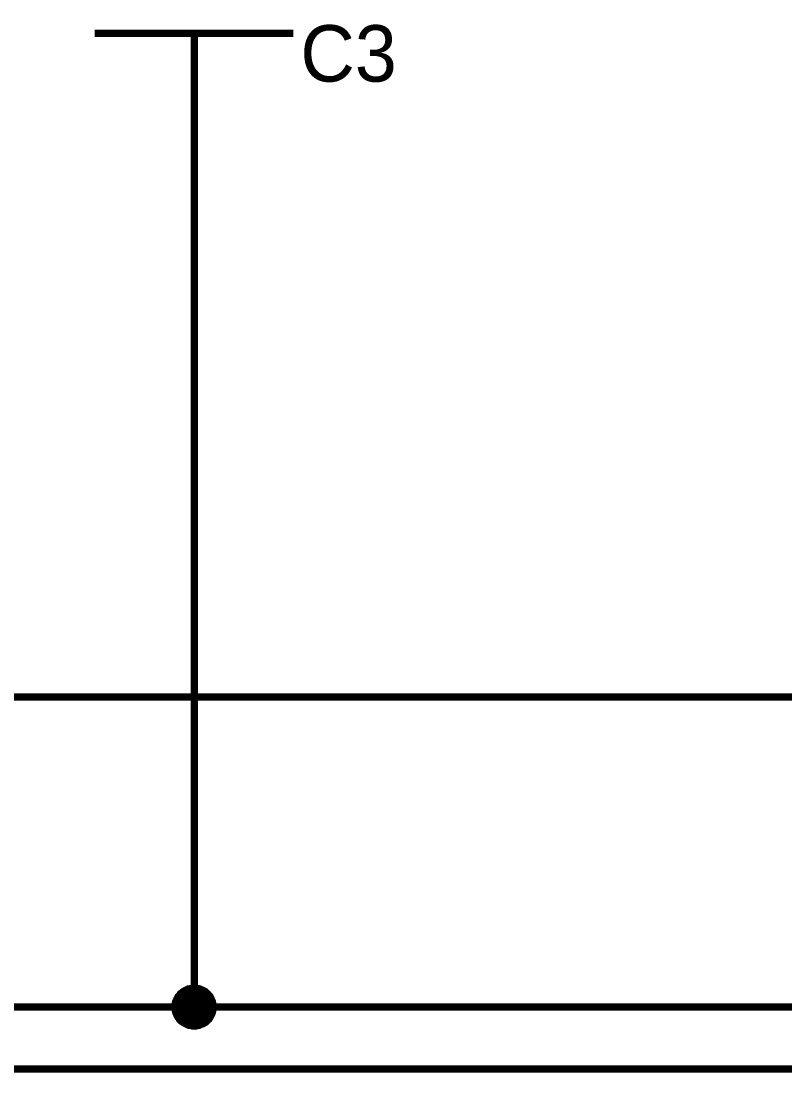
# Model space of a CAD drawing. Header units: millimetres. Extents: x 0 to 594, y 0 to 420.
# Drawn here: x 208.06 to 238.83, y 103.85 to 147.22 of the extents above; entities that cross this region are included whole.
import ezdxf

# ---------------------------------------------------------------- set-up
doc = ezdxf.new("R2010")
doc.units = ezdxf.units.MM
doc.layers.add('Sheet', color=255, linetype='Continuous')

msp = doc.modelspace()

# ---------------------------------------------------------------- linework, layer by layer
at = {"layer": 'Sheet'}
for points, const_width in [([(205.032, 89.995), (180.051, 89.995), (180.051, 105), (574.956, 105), (574.956, 175), (574.956, 222.477)], 0.3), ([(182.53, 119.989), (182.53, 107.495), (215.028, 107.495), (412.481, 107.495), (412.481, 175), (414.991, 175)], 0.3), ([(211.017, 146.744), (215.028, 146.744)], 0.3), ([(215.028, 146.744), (215.028, 142.495)], 0.3), ([(215.028, 146.744), (219.023, 146.744)], 0.3), ([(215.028, 142.495), (215.028, 107.495)], 0.3), ([(182.53, 134.993), (187.536, 134.993), (202.522, 134.993), (202.522, 119.989), (277.514, 119.989)], 0.3), ([(214.254, 107.495), (214.254, 107.527), (214.254, 107.574), (214.27, 107.606), (214.27, 107.653), (214.286, 107.685), (214.286, 107.717), (214.302, 107.748), (214.318, 107.78), (214.333, 107.827), (214.349, 107.859), (214.365, 107.89), (214.381, 107.922), (214.412, 107.954), (214.428, 107.969), (214.46, 108.001), (214.475, 108.032), (214.507, 108.048), (214.539, 108.08), (214.57, 108.096), (214.602, 108.127), (214.633, 108.143), (214.665, 108.159), (214.697, 108.175), (214.728, 108.19), (214.76, 108.206), (214.791, 108.222), (214.839, 108.222), (214.87, 108.238), (214.918, 108.238), (214.949, 108.254), (214.981, 108.254), (215.028, 108.254)], 0.3), ([(214.254, 107.495), (214.254, 107.527), (214.254, 107.574), (214.27, 107.606), (214.27, 107.653), (214.286, 107.685), (214.286, 107.717), (214.302, 107.748), (214.318, 107.78), (214.333, 107.827), (214.349, 107.859), (214.365, 107.89), (214.381, 107.922), (214.412, 107.954), (214.428, 107.969), (214.46, 108.001), (214.475, 108.032), (214.507, 108.048), (214.539, 108.08), (214.57, 108.096), (214.602, 108.127), (214.633, 108.143), (214.665, 108.159), (214.697, 108.175), (214.728, 108.19), (214.76, 108.206), (214.791, 108.222), (214.839, 108.222), (214.87, 108.238), (214.918, 108.238), (214.949, 108.254), (214.981, 108.254), (215.028, 108.254)], 0.3), ([(214.254, 107.495), (214.254, 107.527), (214.254, 107.574), (214.27, 107.606), (214.27, 107.653), (214.286, 107.685), (214.286, 107.717), (214.302, 107.748), (214.318, 107.78), (214.333, 107.827), (214.349, 107.859), (214.365, 107.89), (214.381, 107.922), (214.412, 107.954), (214.428, 107.969), (214.46, 108.001), (214.475, 108.032), (214.507, 108.048), (214.539, 108.08), (214.57, 108.096), (214.602, 108.127), (214.633, 108.143), (214.665, 108.159), (214.697, 108.175), (214.728, 108.19), (214.76, 108.206), (214.791, 108.222), (214.839, 108.222), (214.87, 108.238), (214.918, 108.238), (214.949, 108.254), (214.981, 108.254), (215.028, 108.254)], 0.3), ([(214.254, 107.495), (214.254, 107.527), (214.254, 107.574), (214.27, 107.606), (214.27, 107.653), (214.286, 107.685), (214.286, 107.717), (214.302, 107.748), (214.318, 107.78), (214.333, 107.827), (214.349, 107.859), (214.365, 107.89), (214.381, 107.922), (214.412, 107.954), (214.428, 107.969), (214.46, 108.001), (214.475, 108.032), (214.507, 108.048), (214.539, 108.08), (214.57, 108.096), (214.602, 108.127), (214.633, 108.143), (214.665, 108.159), (214.697, 108.175), (214.728, 108.19), (214.76, 108.206), (214.791, 108.222), (214.839, 108.222), (214.87, 108.238), (214.918, 108.238), (214.949, 108.254), (214.981, 108.254), (215.028, 108.254)], 0.3), ([(214.254, 107.495), (214.254, 107.527), (214.254, 107.574), (214.27, 107.606), (214.27, 107.653), (214.286, 107.685), (214.286, 107.717), (214.302, 107.748), (214.318, 107.78), (214.333, 107.827), (214.349, 107.859), (214.365, 107.89), (214.381, 107.922), (214.412, 107.954), (214.428, 107.969), (214.46, 108.001), (214.475, 108.032), (214.507, 108.048), (214.539, 108.08), (214.57, 108.096), (214.602, 108.127), (214.633, 108.143), (214.665, 108.159), (214.697, 108.175), (214.728, 108.19), (214.76, 108.206), (214.791, 108.222), (214.839, 108.222), (214.87, 108.238), (214.918, 108.238), (214.949, 108.254), (214.981, 108.254), (215.028, 108.254)], 0.0991), ([(214.254, 107.495), (214.254, 107.527), (214.254, 107.574), (214.27, 107.606), (214.27, 107.653), (214.286, 107.685), (214.286, 107.717), (214.302, 107.748), (214.318, 107.78), (214.333, 107.827), (214.349, 107.859), (214.365, 107.89), (214.381, 107.922), (214.412, 107.954), (214.428, 107.969), (214.46, 108.001), (214.475, 108.032), (214.507, 108.048), (214.539, 108.08), (214.57, 108.096), (214.602, 108.127), (214.633, 108.143), (214.665, 108.159), (214.697, 108.175), (214.728, 108.19), (214.76, 108.206), (214.791, 108.222), (214.839, 108.222), (214.87, 108.238), (214.918, 108.238), (214.949, 108.254), (214.981, 108.254), (215.028, 108.254)], 0.0991), ([(214.254, 107.495), (214.254, 107.527), (214.254, 107.574), (214.27, 107.606), (214.27, 107.653), (214.286, 107.685), (214.286, 107.717), (214.302, 107.748), (214.318, 107.78), (214.333, 107.827), (214.349, 107.859), (214.365, 107.89), (214.381, 107.922), (214.412, 107.954), (214.428, 107.969), (214.46, 108.001), (214.475, 108.032), (214.507, 108.048), (214.539, 108.08), (214.57, 108.096), (214.602, 108.127), (214.633, 108.143), (214.665, 108.159), (214.697, 108.175), (214.728, 108.19), (214.76, 108.206), (214.791, 108.222), (214.839, 108.222), (214.87, 108.238), (214.918, 108.238), (214.949, 108.254), (214.981, 108.254), (215.028, 108.254)], 0.0991), ([(214.254, 107.495), (214.254, 107.527), (214.254, 107.574), (214.27, 107.606), (214.27, 107.653), (214.286, 107.685), (214.286, 107.717), (214.302, 107.748), (214.318, 107.78), (214.333, 107.827), (214.349, 107.859), (214.365, 107.89), (214.381, 107.922), (214.412, 107.954), (214.428, 107.969), (214.46, 108.001), (214.475, 108.032), (214.507, 108.048), (214.539, 108.08), (214.57, 108.096), (214.602, 108.127), (214.633, 108.143), (214.665, 108.159), (214.697, 108.175), (214.728, 108.19), (214.76, 108.206), (214.791, 108.222), (214.839, 108.222), (214.87, 108.238), (214.918, 108.238), (214.949, 108.254), (214.981, 108.254), (215.028, 108.254)], 0.0991), ([(215.028, 108.254), (215.028, 108.254)], 0.3), ([(215.028, 108.254), (215.06, 108.254), (215.107, 108.254), (215.139, 108.238), (215.186, 108.238), (215.218, 108.222), (215.249, 108.222), (215.281, 108.206), (215.312, 108.19), (215.36, 108.175), (215.391, 108.159), (215.423, 108.143), (215.454, 108.127), (215.486, 108.096), (215.502, 108.08), (215.533, 108.048), (215.565, 108.032), (215.581, 108.001), (215.612, 107.969), (215.628, 107.954), (215.66, 107.922), (215.676, 107.89), (215.691, 107.859), (215.707, 107.827), (215.723, 107.78), (215.739, 107.748), (215.755, 107.717), (215.755, 107.685), (215.77, 107.653), (215.77, 107.606), (215.786, 107.574), (215.786, 107.527), (215.786, 107.495)], 0.3), ([(215.028, 108.254), (215.028, 108.254)], 0.3), ([(215.028, 108.254), (215.06, 108.254), (215.107, 108.254), (215.139, 108.238), (215.186, 108.238), (215.218, 108.222), (215.249, 108.222), (215.281, 108.206), (215.312, 108.19), (215.36, 108.175), (215.391, 108.159), (215.423, 108.143), (215.454, 108.127), (215.486, 108.096), (215.502, 108.08), (215.533, 108.048), (215.565, 108.032), (215.581, 108.001), (215.612, 107.969), (215.628, 107.954), (215.66, 107.922), (215.676, 107.89), (215.691, 107.859), (215.707, 107.827), (215.723, 107.78), (215.739, 107.748), (215.755, 107.717), (215.755, 107.685), (215.77, 107.653), (215.77, 107.606), (215.786, 107.574), (215.786, 107.527), (215.786, 107.495)], 0.3), ([(215.028, 108.254), (215.028, 108.254)], 0.3), ([(215.028, 108.254), (215.06, 108.254), (215.107, 108.254), (215.139, 108.238), (215.186, 108.238), (215.218, 108.222), (215.249, 108.222), (215.281, 108.206), (215.312, 108.19), (215.36, 108.175), (215.391, 108.159), (215.423, 108.143), (215.454, 108.127), (215.486, 108.096), (215.502, 108.08), (215.533, 108.048), (215.565, 108.032), (215.581, 108.001), (215.612, 107.969), (215.628, 107.954), (215.66, 107.922), (215.676, 107.89), (215.691, 107.859), (215.707, 107.827), (215.723, 107.78), (215.739, 107.748), (215.755, 107.717), (215.755, 107.685), (215.77, 107.653), (215.77, 107.606), (215.786, 107.574), (215.786, 107.527), (215.786, 107.495)], 0.3), ([(215.028, 108.254), (215.028, 108.254)], 0.3), ([(215.028, 108.254), (215.06, 108.254), (215.107, 108.254), (215.139, 108.238), (215.186, 108.238), (215.218, 108.222), (215.249, 108.222), (215.281, 108.206), (215.312, 108.19), (215.36, 108.175), (215.391, 108.159), (215.423, 108.143), (215.454, 108.127), (215.486, 108.096), (215.502, 108.08), (215.533, 108.048), (215.565, 108.032), (215.581, 108.001), (215.612, 107.969), (215.628, 107.954), (215.66, 107.922), (215.676, 107.89), (215.691, 107.859), (215.707, 107.827), (215.723, 107.78), (215.739, 107.748), (215.755, 107.717), (215.755, 107.685), (215.77, 107.653), (215.77, 107.606), (215.786, 107.574), (215.786, 107.527), (215.786, 107.495)], 0.3), ([(215.028, 108.254), (215.028, 108.254)], 0.0991), ([(215.028, 108.254), (215.06, 108.254), (215.107, 108.254), (215.139, 108.238), (215.186, 108.238), (215.218, 108.222), (215.249, 108.222), (215.281, 108.206), (215.312, 108.19), (215.36, 108.175), (215.391, 108.159), (215.423, 108.143), (215.454, 108.127), (215.486, 108.096), (215.502, 108.08), (215.533, 108.048), (215.565, 108.032), (215.581, 108.001), (215.612, 107.969), (215.628, 107.954), (215.66, 107.922), (215.676, 107.89), (215.691, 107.859), (215.707, 107.827), (215.723, 107.78), (215.739, 107.748), (215.755, 107.717), (215.755, 107.685), (215.77, 107.653), (215.77, 107.606), (215.786, 107.574), (215.786, 107.527), (215.786, 107.495)], 0.0991), ([(215.028, 108.254), (215.028, 108.254)], 0.0991), ([(215.028, 108.254), (215.06, 108.254), (215.107, 108.254), (215.139, 108.238), (215.186, 108.238), (215.218, 108.222), (215.249, 108.222), (215.281, 108.206), (215.312, 108.19), (215.36, 108.175), (215.391, 108.159), (215.423, 108.143), (215.454, 108.127), (215.486, 108.096), (215.502, 108.08), (215.533, 108.048), (215.565, 108.032), (215.581, 108.001), (215.612, 107.969), (215.628, 107.954), (215.66, 107.922), (215.676, 107.89), (215.691, 107.859), (215.707, 107.827), (215.723, 107.78), (215.739, 107.748), (215.755, 107.717), (215.755, 107.685), (215.77, 107.653), (215.77, 107.606), (215.786, 107.574), (215.786, 107.527), (215.786, 107.495)], 0.0991), ([(215.028, 108.254), (215.028, 108.254)], 0.0991), ([(215.028, 108.254), (215.06, 108.254), (215.107, 108.254), (215.139, 108.238), (215.186, 108.238), (215.218, 108.222), (215.249, 108.222), (215.281, 108.206), (215.312, 108.19), (215.36, 108.175), (215.391, 108.159), (215.423, 108.143), (215.454, 108.127), (215.486, 108.096), (215.502, 108.08), (215.533, 108.048), (215.565, 108.032), (215.581, 108.001), (215.612, 107.969), (215.628, 107.954), (215.66, 107.922), (215.676, 107.89), (215.691, 107.859), (215.707, 107.827), (215.723, 107.78), (215.739, 107.748), (215.755, 107.717), (215.755, 107.685), (215.77, 107.653), (215.77, 107.606), (215.786, 107.574), (215.786, 107.527), (215.786, 107.495)], 0.0991), ([(215.028, 108.254), (215.028, 108.254)], 0.0991), ([(215.028, 108.254), (215.06, 108.254), (215.107, 108.254), (215.139, 108.238), (215.186, 108.238), (215.218, 108.222), (215.249, 108.222), (215.281, 108.206), (215.312, 108.19), (215.36, 108.175), (215.391, 108.159), (215.423, 108.143), (215.454, 108.127), (215.486, 108.096), (215.502, 108.08), (215.533, 108.048), (215.565, 108.032), (215.581, 108.001), (215.612, 107.969), (215.628, 107.954), (215.66, 107.922), (215.676, 107.89), (215.691, 107.859), (215.707, 107.827), (215.723, 107.78), (215.739, 107.748), (215.755, 107.717), (215.755, 107.685), (215.77, 107.653), (215.77, 107.606), (215.786, 107.574), (215.786, 107.527), (215.786, 107.495)], 0.0991), ([(215.028, 106.737), (214.981, 106.737), (214.949, 106.737), (214.918, 106.753), (214.87, 106.753), (214.839, 106.753), (214.791, 106.769), (214.76, 106.785), (214.728, 106.801), (214.697, 106.816), (214.665, 106.832), (214.633, 106.848), (214.602, 106.864), (214.57, 106.88), (214.539, 106.911), (214.507, 106.927), (214.475, 106.958), (214.46, 106.99), (214.428, 107.006), (214.412, 107.037), (214.381, 107.069), (214.365, 107.101), (214.349, 107.132), (214.333, 107.164), (214.318, 107.195), (214.302, 107.227), (214.286, 107.274), (214.286, 107.306), (214.27, 107.338), (214.27, 107.385), (214.254, 107.417), (214.254, 107.448), (214.254, 107.495)], 0.3), ([(214.254, 107.495), (214.254, 107.495)], 0.3), ([(215.028, 106.737), (214.981, 106.737), (214.949, 106.737), (214.918, 106.753), (214.87, 106.753), (214.839, 106.753), (214.791, 106.769), (214.76, 106.785), (214.728, 106.801), (214.697, 106.816), (214.665, 106.832), (214.633, 106.848), (214.602, 106.864), (214.57, 106.88), (214.539, 106.911), (214.507, 106.927), (214.475, 106.958), (214.46, 106.99), (214.428, 107.006), (214.412, 107.037), (214.381, 107.069), (214.365, 107.101), (214.349, 107.132), (214.333, 107.164), (214.318, 107.195), (214.302, 107.227), (214.286, 107.274), (214.286, 107.306), (214.27, 107.338), (214.27, 107.385), (214.254, 107.417), (214.254, 107.448), (214.254, 107.495)], 0.3), ([(214.254, 107.495), (214.254, 107.495)], 0.3), ([(215.028, 106.737), (214.981, 106.737), (214.949, 106.737), (214.918, 106.753), (214.87, 106.753), (214.839, 106.753), (214.791, 106.769), (214.76, 106.785), (214.728, 106.801), (214.697, 106.816), (214.665, 106.832), (214.633, 106.848), (214.602, 106.864), (214.57, 106.88), (214.539, 106.911), (214.507, 106.927), (214.475, 106.958), (214.46, 106.99), (214.428, 107.006), (214.412, 107.037), (214.381, 107.069), (214.365, 107.101), (214.349, 107.132), (214.333, 107.164), (214.318, 107.195), (214.302, 107.227), (214.286, 107.274), (214.286, 107.306), (214.27, 107.338), (214.27, 107.385), (214.254, 107.417), (214.254, 107.448), (214.254, 107.495)], 0.3), ([(214.254, 107.495), (214.254, 107.495)], 0.3), ([(215.028, 106.737), (214.981, 106.737), (214.949, 106.737), (214.918, 106.753), (214.87, 106.753), (214.839, 106.753), (214.791, 106.769), (214.76, 106.785), (214.728, 106.801), (214.697, 106.816), (214.665, 106.832), (214.633, 106.848), (214.602, 106.864), (214.57, 106.88), (214.539, 106.911), (214.507, 106.927), (214.475, 106.958), (214.46, 106.99), (214.428, 107.006), (214.412, 107.037), (214.381, 107.069), (214.365, 107.101), (214.349, 107.132), (214.333, 107.164), (214.318, 107.195), (214.302, 107.227), (214.286, 107.274), (214.286, 107.306), (214.27, 107.338), (214.27, 107.385), (214.254, 107.417), (214.254, 107.448), (214.254, 107.495)], 0.3), ([(214.254, 107.495), (214.254, 107.495)], 0.3), ([(215.786, 107.495), (215.786, 107.448), (215.786, 107.417), (215.77, 107.385), (215.77, 107.338), (215.755, 107.306), (215.755, 107.274), (215.739, 107.227), (215.723, 107.195), (215.707, 107.164), (215.691, 107.132), (215.676, 107.101), (215.66, 107.069), (215.628, 107.037), (215.612, 107.006), (215.581, 106.99), (215.565, 106.958), (215.533, 106.927), (215.502, 106.911), (215.486, 106.88), (215.454, 106.864), (215.423, 106.848), (215.391, 106.832), (215.36, 106.816), (215.312, 106.801), (215.281, 106.785), (215.249, 106.769), (215.218, 106.753), (215.186, 106.753), (215.139, 106.753), (215.107, 106.737), (215.06, 106.737), (215.028, 106.737)], 0.3), ([(215.786, 107.495), (215.786, 107.448), (215.786, 107.417), (215.77, 107.385), (215.77, 107.338), (215.755, 107.306), (215.755, 107.274), (215.739, 107.227), (215.723, 107.195), (215.707, 107.164), (215.691, 107.132), (215.676, 107.101), (215.66, 107.069), (215.628, 107.037), (215.612, 107.006), (215.581, 106.99), (215.565, 106.958), (215.533, 106.927), (215.502, 106.911), (215.486, 106.88), (215.454, 106.864), (215.423, 106.848), (215.391, 106.832), (215.36, 106.816), (215.312, 106.801), (215.281, 106.785), (215.249, 106.769), (215.218, 106.753), (215.186, 106.753), (215.139, 106.753), (215.107, 106.737), (215.06, 106.737), (215.028, 106.737)], 0.3), ([(215.786, 107.495), (215.786, 107.448), (215.786, 107.417), (215.77, 107.385), (215.77, 107.338), (215.755, 107.306), (215.755, 107.274), (215.739, 107.227), (215.723, 107.195), (215.707, 107.164), (215.691, 107.132), (215.676, 107.101), (215.66, 107.069), (215.628, 107.037), (215.612, 107.006), (215.581, 106.99), (215.565, 106.958), (215.533, 106.927), (215.502, 106.911), (215.486, 106.88), (215.454, 106.864), (215.423, 106.848), (215.391, 106.832), (215.36, 106.816), (215.312, 106.801), (215.281, 106.785), (215.249, 106.769), (215.218, 106.753), (215.186, 106.753), (215.139, 106.753), (215.107, 106.737), (215.06, 106.737), (215.028, 106.737)], 0.3), ([(215.786, 107.495), (215.786, 107.448), (215.786, 107.417), (215.77, 107.385), (215.77, 107.338), (215.755, 107.306), (215.755, 107.274), (215.739, 107.227), (215.723, 107.195), (215.707, 107.164), (215.691, 107.132), (215.676, 107.101), (215.66, 107.069), (215.628, 107.037), (215.612, 107.006), (215.581, 106.99), (215.565, 106.958), (215.533, 106.927), (215.502, 106.911), (215.486, 106.88), (215.454, 106.864), (215.423, 106.848), (215.391, 106.832), (215.36, 106.816), (215.312, 106.801), (215.281, 106.785), (215.249, 106.769), (215.218, 106.753), (215.186, 106.753), (215.139, 106.753), (215.107, 106.737), (215.06, 106.737), (215.028, 106.737)], 0.3), ([(215.786, 107.495), (215.786, 107.495), (215.786, 107.495), (215.786, 107.495), (215.786, 107.495), (215.786, 107.495), (215.786, 107.495), (215.786, 107.495), (215.786, 107.495), (215.786, 107.495), (215.786, 107.495), (215.786, 107.495), (215.786, 107.495), (215.786, 107.495), (215.786, 107.495), (215.786, 107.495), (215.786, 107.495), (215.786, 107.495), (215.786, 107.495), (215.786, 107.495), (215.786, 107.495), (215.786, 107.495), (215.786, 107.495), (215.786, 107.495), (215.786, 107.495), (215.786, 107.495), (215.786, 107.495), (215.786, 107.495), (215.786, 107.495), (215.786, 107.495), (215.786, 107.495), (215.786, 107.495), (215.786, 107.495)], 0.3), ([(215.786, 107.495), (215.786, 107.495)], 0.3), ([(215.786, 107.495), (215.786, 107.495), (215.786, 107.495), (215.786, 107.495), (215.786, 107.495), (215.786, 107.495), (215.786, 107.495), (215.786, 107.495), (215.786, 107.495), (215.786, 107.495), (215.786, 107.495), (215.786, 107.495), (215.786, 107.495), (215.786, 107.495), (215.786, 107.495), (215.786, 107.495), (215.786, 107.495), (215.786, 107.495), (215.786, 107.495), (215.786, 107.495), (215.786, 107.495), (215.786, 107.495), (215.786, 107.495), (215.786, 107.495), (215.786, 107.495), (215.786, 107.495), (215.786, 107.495), (215.786, 107.495), (215.786, 107.495), (215.786, 107.495), (215.786, 107.495), (215.786, 107.495), (215.786, 107.495)], 0.3), ([(215.786, 107.495), (215.786, 107.495)], 0.3), ([(215.786, 107.495), (215.786, 107.495), (215.786, 107.495), (215.786, 107.495), (215.786, 107.495), (215.786, 107.495), (215.786, 107.495), (215.786, 107.495), (215.786, 107.495), (215.786, 107.495), (215.786, 107.495), (215.786, 107.495), (215.786, 107.495), (215.786, 107.495), (215.786, 107.495), (215.786, 107.495), (215.786, 107.495), (215.786, 107.495), (215.786, 107.495), (215.786, 107.495), (215.786, 107.495), (215.786, 107.495), (215.786, 107.495), (215.786, 107.495), (215.786, 107.495), (215.786, 107.495), (215.786, 107.495), (215.786, 107.495), (215.786, 107.495), (215.786, 107.495), (215.786, 107.495), (215.786, 107.495), (215.786, 107.495)], 0.3), ([(215.786, 107.495), (215.786, 107.495)], 0.3), ([(215.786, 107.495), (215.786, 107.495), (215.786, 107.495), (215.786, 107.495), (215.786, 107.495), (215.786, 107.495), (215.786, 107.495), (215.786, 107.495), (215.786, 107.495), (215.786, 107.495), (215.786, 107.495), (215.786, 107.495), (215.786, 107.495), (215.786, 107.495), (215.786, 107.495), (215.786, 107.495), (215.786, 107.495), (215.786, 107.495), (215.786, 107.495), (215.786, 107.495), (215.786, 107.495), (215.786, 107.495), (215.786, 107.495), (215.786, 107.495), (215.786, 107.495), (215.786, 107.495), (215.786, 107.495), (215.786, 107.495), (215.786, 107.495), (215.786, 107.495), (215.786, 107.495), (215.786, 107.495), (215.786, 107.495)], 0.3), ([(215.786, 107.495), (215.786, 107.495)], 0.3), ([(215.028, 106.737), (214.981, 106.737), (214.949, 106.737), (214.918, 106.753), (214.87, 106.753), (214.839, 106.753), (214.791, 106.769), (214.76, 106.785), (214.728, 106.801), (214.697, 106.816), (214.665, 106.832), (214.633, 106.848), (214.602, 106.864), (214.57, 106.88), (214.539, 106.911), (214.507, 106.927), (214.475, 106.958), (214.46, 106.99), (214.428, 107.006), (214.412, 107.037), (214.381, 107.069), (214.365, 107.101), (214.349, 107.132), (214.333, 107.164), (214.318, 107.195), (214.302, 107.227), (214.286, 107.274), (214.286, 107.306), (214.27, 107.338), (214.27, 107.385), (214.254, 107.417), (214.254, 107.448), (214.254, 107.495)], 0.0991), ([(214.254, 107.495), (214.254, 107.495)], 0.0991), ([(215.028, 106.737), (214.981, 106.737), (214.949, 106.737), (214.918, 106.753), (214.87, 106.753), (214.839, 106.753), (214.791, 106.769), (214.76, 106.785), (214.728, 106.801), (214.697, 106.816), (214.665, 106.832), (214.633, 106.848), (214.602, 106.864), (214.57, 106.88), (214.539, 106.911), (214.507, 106.927), (214.475, 106.958), (214.46, 106.99), (214.428, 107.006), (214.412, 107.037), (214.381, 107.069), (214.365, 107.101), (214.349, 107.132), (214.333, 107.164), (214.318, 107.195), (214.302, 107.227), (214.286, 107.274), (214.286, 107.306), (214.27, 107.338), (214.27, 107.385), (214.254, 107.417), (214.254, 107.448), (214.254, 107.495)], 0.0991), ([(214.254, 107.495), (214.254, 107.495)], 0.0991), ([(215.028, 106.737), (214.981, 106.737), (214.949, 106.737), (214.918, 106.753), (214.87, 106.753), (214.839, 106.753), (214.791, 106.769), (214.76, 106.785), (214.728, 106.801), (214.697, 106.816), (214.665, 106.832), (214.633, 106.848), (214.602, 106.864), (214.57, 106.88), (214.539, 106.911), (214.507, 106.927), (214.475, 106.958), (214.46, 106.99), (214.428, 107.006), (214.412, 107.037), (214.381, 107.069), (214.365, 107.101), (214.349, 107.132), (214.333, 107.164), (214.318, 107.195), (214.302, 107.227), (214.286, 107.274), (214.286, 107.306), (214.27, 107.338), (214.27, 107.385), (214.254, 107.417), (214.254, 107.448), (214.254, 107.495)], 0.0991), ([(214.254, 107.495), (214.254, 107.495)], 0.0991), ([(215.028, 106.737), (214.981, 106.737), (214.949, 106.737), (214.918, 106.753), (214.87, 106.753), (214.839, 106.753), (214.791, 106.769), (214.76, 106.785), (214.728, 106.801), (214.697, 106.816), (214.665, 106.832), (214.633, 106.848), (214.602, 106.864), (214.57, 106.88), (214.539, 106.911), (214.507, 106.927), (214.475, 106.958), (214.46, 106.99), (214.428, 107.006), (214.412, 107.037), (214.381, 107.069), (214.365, 107.101), (214.349, 107.132), (214.333, 107.164), (214.318, 107.195), (214.302, 107.227), (214.286, 107.274), (214.286, 107.306), (214.27, 107.338), (214.27, 107.385), (214.254, 107.417), (214.254, 107.448), (214.254, 107.495)], 0.0991), ([(214.254, 107.495), (214.254, 107.495)], 0.0991), ([(215.786, 107.495), (215.786, 107.448), (215.786, 107.417), (215.77, 107.385), (215.77, 107.338), (215.755, 107.306), (215.755, 107.274), (215.739, 107.227), (215.723, 107.195), (215.707, 107.164), (215.691, 107.132), (215.676, 107.101), (215.66, 107.069), (215.628, 107.037), (215.612, 107.006), (215.581, 106.99), (215.565, 106.958), (215.533, 106.927), (215.502, 106.911), (215.486, 106.88), (215.454, 106.864), (215.423, 106.848), (215.391, 106.832), (215.36, 106.816), (215.312, 106.801), (215.281, 106.785), (215.249, 106.769), (215.218, 106.753), (215.186, 106.753), (215.139, 106.753), (215.107, 106.737), (215.06, 106.737), (215.028, 106.737)], 0.0991), ([(215.786, 107.495), (215.786, 107.448), (215.786, 107.417), (215.77, 107.385), (215.77, 107.338), (215.755, 107.306), (215.755, 107.274), (215.739, 107.227), (215.723, 107.195), (215.707, 107.164), (215.691, 107.132), (215.676, 107.101), (215.66, 107.069), (215.628, 107.037), (215.612, 107.006), (215.581, 106.99), (215.565, 106.958), (215.533, 106.927), (215.502, 106.911), (215.486, 106.88), (215.454, 106.864), (215.423, 106.848), (215.391, 106.832), (215.36, 106.816), (215.312, 106.801), (215.281, 106.785), (215.249, 106.769), (215.218, 106.753), (215.186, 106.753), (215.139, 106.753), (215.107, 106.737), (215.06, 106.737), (215.028, 106.737)], 0.0991), ([(215.786, 107.495), (215.786, 107.448), (215.786, 107.417), (215.77, 107.385), (215.77, 107.338), (215.755, 107.306), (215.755, 107.274), (215.739, 107.227), (215.723, 107.195), (215.707, 107.164), (215.691, 107.132), (215.676, 107.101), (215.66, 107.069), (215.628, 107.037), (215.612, 107.006), (215.581, 106.99), (215.565, 106.958), (215.533, 106.927), (215.502, 106.911), (215.486, 106.88), (215.454, 106.864), (215.423, 106.848), (215.391, 106.832), (215.36, 106.816), (215.312, 106.801), (215.281, 106.785), (215.249, 106.769), (215.218, 106.753), (215.186, 106.753), (215.139, 106.753), (215.107, 106.737), (215.06, 106.737), (215.028, 106.737)], 0.0991), ([(215.786, 107.495), (215.786, 107.448), (215.786, 107.417), (215.77, 107.385), (215.77, 107.338), (215.755, 107.306), (215.755, 107.274), (215.739, 107.227), (215.723, 107.195), (215.707, 107.164), (215.691, 107.132), (215.676, 107.101), (215.66, 107.069), (215.628, 107.037), (215.612, 107.006), (215.581, 106.99), (215.565, 106.958), (215.533, 106.927), (215.502, 106.911), (215.486, 106.88), (215.454, 106.864), (215.423, 106.848), (215.391, 106.832), (215.36, 106.816), (215.312, 106.801), (215.281, 106.785), (215.249, 106.769), (215.218, 106.753), (215.186, 106.753), (215.139, 106.753), (215.107, 106.737), (215.06, 106.737), (215.028, 106.737)], 0.0991), ([(215.786, 107.495), (215.786, 107.495), (215.786, 107.495), (215.786, 107.495), (215.786, 107.495), (215.786, 107.495), (215.786, 107.495), (215.786, 107.495), (215.786, 107.495), (215.786, 107.495), (215.786, 107.495), (215.786, 107.495), (215.786, 107.495), (215.786, 107.495), (215.786, 107.495), (215.786, 107.495), (215.786, 107.495), (215.786, 107.495), (215.786, 107.495), (215.786, 107.495), (215.786, 107.495), (215.786, 107.495), (215.786, 107.495), (215.786, 107.495), (215.786, 107.495), (215.786, 107.495), (215.786, 107.495), (215.786, 107.495), (215.786, 107.495), (215.786, 107.495), (215.786, 107.495), (215.786, 107.495), (215.786, 107.495)], 0.0991), ([(215.786, 107.495), (215.786, 107.495)], 0.0991), ([(215.786, 107.495), (215.786, 107.495), (215.786, 107.495), (215.786, 107.495), (215.786, 107.495), (215.786, 107.495), (215.786, 107.495), (215.786, 107.495), (215.786, 107.495), (215.786, 107.495), (215.786, 107.495), (215.786, 107.495), (215.786, 107.495), (215.786, 107.495), (215.786, 107.495), (215.786, 107.495), (215.786, 107.495), (215.786, 107.495), (215.786, 107.495), (215.786, 107.495), (215.786, 107.495), (215.786, 107.495), (215.786, 107.495), (215.786, 107.495), (215.786, 107.495), (215.786, 107.495), (215.786, 107.495), (215.786, 107.495), (215.786, 107.495), (215.786, 107.495), (215.786, 107.495), (215.786, 107.495), (215.786, 107.495)], 0.0991), ([(215.786, 107.495), (215.786, 107.495)], 0.0991), ([(215.786, 107.495), (215.786, 107.495), (215.786, 107.495), (215.786, 107.495), (215.786, 107.495), (215.786, 107.495), (215.786, 107.495), (215.786, 107.495), (215.786, 107.495), (215.786, 107.495), (215.786, 107.495), (215.786, 107.495), (215.786, 107.495), (215.786, 107.495), (215.786, 107.495), (215.786, 107.495), (215.786, 107.495), (215.786, 107.495), (215.786, 107.495), (215.786, 107.495), (215.786, 107.495), (215.786, 107.495), (215.786, 107.495), (215.786, 107.495), (215.786, 107.495), (215.786, 107.495), (215.786, 107.495), (215.786, 107.495), (215.786, 107.495), (215.786, 107.495), (215.786, 107.495), (215.786, 107.495), (215.786, 107.495)], 0.0991), ([(215.786, 107.495), (215.786, 107.495)], 0.0991), ([(215.786, 107.495), (215.786, 107.495), (215.786, 107.495), (215.786, 107.495), (215.786, 107.495), (215.786, 107.495), (215.786, 107.495), (215.786, 107.495), (215.786, 107.495), (215.786, 107.495), (215.786, 107.495), (215.786, 107.495), (215.786, 107.495), (215.786, 107.495), (215.786, 107.495), (215.786, 107.495), (215.786, 107.495), (215.786, 107.495), (215.786, 107.495), (215.786, 107.495), (215.786, 107.495), (215.786, 107.495), (215.786, 107.495), (215.786, 107.495), (215.786, 107.495), (215.786, 107.495), (215.786, 107.495), (215.786, 107.495), (215.786, 107.495), (215.786, 107.495), (215.786, 107.495), (215.786, 107.495), (215.786, 107.495)], 0.0991), ([(215.786, 107.495), (215.786, 107.495)], 0.0991)]:
    msp.add_lwpolyline(points, dxfattribs=dict(at, const_width=const_width))
at = {"layer": 'Sheet', "const_width": 0.762}
msp.add_lwpolyline([(214.619, 107.5, 1), (215.381, 107.5, 1)], format="xyb", close=True, dxfattribs=at)

# ---------------------------------------------------------------- texts
at = {"layer": 'Sheet'}
msp.add_text('C3', height=2.2744, dxfattribs=at).set_placement((219.308, 144.801))

doc.saveas('drawing.dxf')
